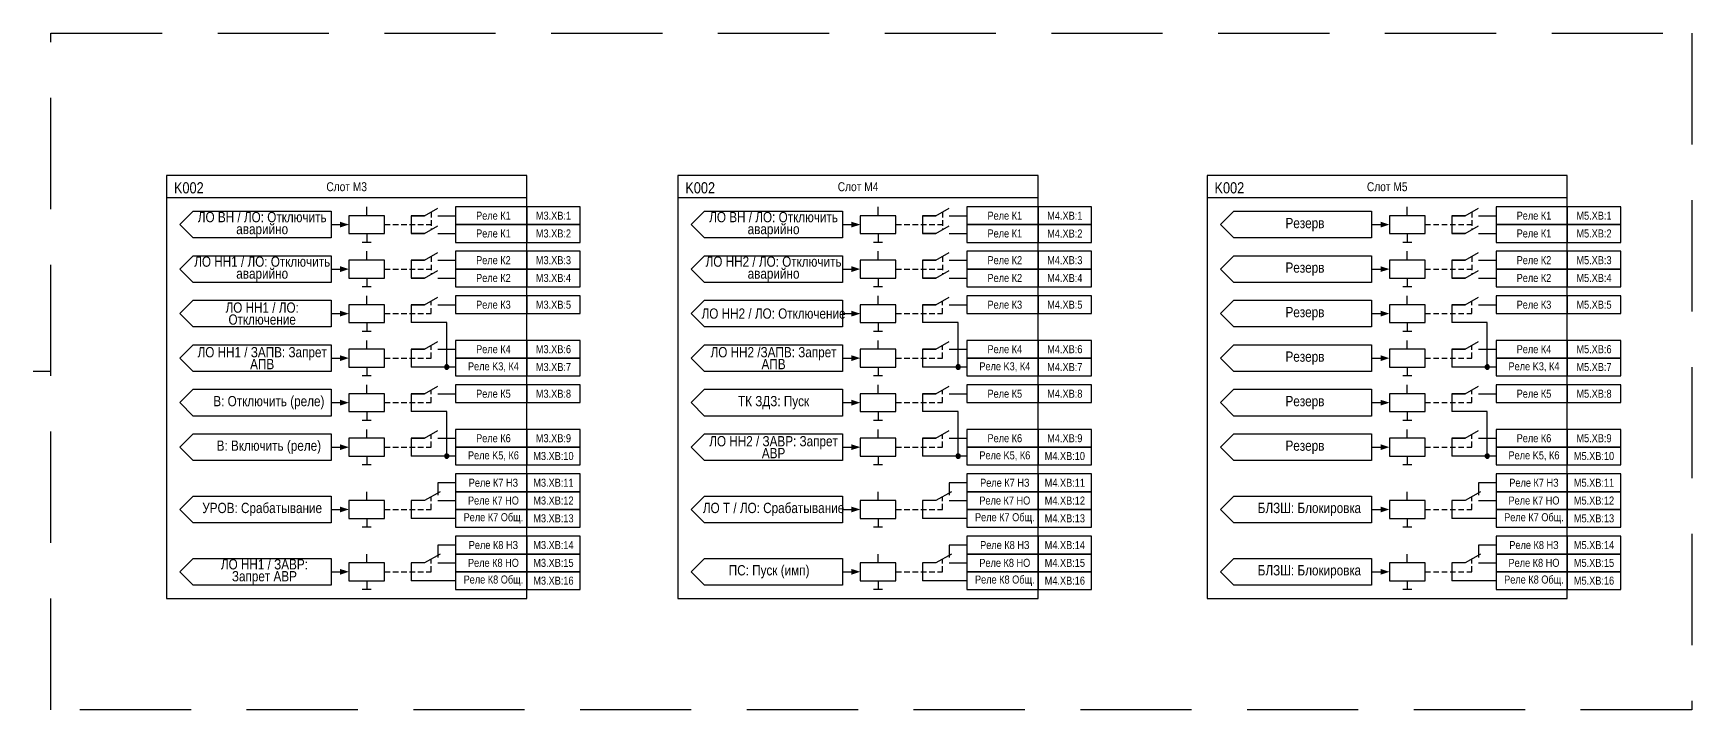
# Model space of a CAD drawing. Header units: millimetres. Extents: x 1657 to 8204, y -558 to 594.
# Drawn here: x 6326 to 6699, y 71 to 223 of the extents above; entities that cross this region are included whole.
import ezdxf
from ezdxf.enums import TextEntityAlignment as Align

# ---------------------------------------------------------------- set-up
doc = ezdxf.new("R2010")
doc.units = ezdxf.units.MM
doc.linetypes.add('штриховая2', pattern=[0.375, 0.25, -0.125])
doc.layers.add('_ОРЗ_0.3', color=7, linetype='Continuous', lineweight=30)
doc.layers.add('TEXT', color=7, linetype='Continuous', lineweight=25)
doc.layers.add('Основная', color=7, linetype='Continuous')
doc.styles.add('1.8_Gost_RD', font='ARIALN.TTF', dxfattribs={"height": 1.8})
doc.styles.add('2.5_Gost_RD', font='ARIALN.TTF', dxfattribs={"height": 2.5})
doc.styles.add('2.5_ISOCPEUR', font='isocpeur.ttf', dxfattribs={"width": 0.9, "height": 2.5})

# ---------------------------------------------------------------- blocks, each defined once
blk = doc.blocks.new('*U100')
at = {"layer": 'Основная', "color": 0}
blk.add_line((0, 0), (6, 3.43), dxfattribs=at)
blk = doc.blocks.new('*U191')
at = {"layer": 'Основная', "color": 0}
for p, q in [((-3, 0), (-9, 0)), ((9, 0), (3, 0))]:
    blk.add_line(p, q, dxfattribs=at)
at = {"layer": 'Основная', "ltscale": 0.25, "xscale": -1}
blk.add_blockref('*U100', (3, 0), dxfattribs=at)
at = {"layer": 'Основная', "style": '2.5_ISOCPEUR'}
for tag, p in [('ОУ', (-2, 10)), ('В1', (-14, 6)), ('В2', (-6, 4))]:
    blk.add_attdef(tag, text='', height=2.5, dxfattribs=at).set_placement(p, align=Align.MIDDLE_CENTER)
blk = doc.blocks.new('*U190')
at = {"layer": 'Основная', "color": 0}
for p, q in [((-3, 0), (-9, 0)), ((9, 0), (3, 0))]:
    blk.add_line(p, q, dxfattribs=at)
at = {"layer": 'Основная', "ltscale": 0.25, "xscale": -1}
blk.add_blockref('*U100', (3, 0), dxfattribs=at)
at = {"layer": 'Основная', "style": '2.5_ISOCPEUR'}
for tag, p in [('ОУ', (-2, 10)), ('В1', (-14, 6)), ('В2', (-6, 4))]:
    blk.add_attdef(tag, text='', height=2.5, dxfattribs=at).set_placement(p, align=Align.MIDDLE_CENTER)
blk = doc.blocks.new('Точка')
at = {"ltscale": 100}
h = blk.add_hatch(color=256, dxfattribs=at)
h.dxf.hatch_style = 1
edge = h.paths.add_edge_path()
edge.add_arc((0, 0), 0.5, 0, 360)
blk.add_circle((0, 0), 0.5, dxfattribs=at)
blk = doc.blocks.new('*U189')
at = {"layer": 'Основная', "color": 0}
for p, q in [((-3, 0), (-9, 0)), ((9, 0), (3, 0))]:
    blk.add_line(p, q, dxfattribs=at)
at = {"layer": 'Основная', "ltscale": 0.25, "xscale": -1}
blk.add_blockref('*U100', (3, 0), dxfattribs=at)
at = {"layer": 'Основная', "style": '2.5_ISOCPEUR'}
for tag, p in [('ОУ', (-2, 10)), ('В1', (-14, 6)), ('В2', (-6, 4))]:
    blk.add_attdef(tag, text='', height=2.5, dxfattribs=at).set_placement(p, align=Align.MIDDLE_CENTER)
blk = doc.blocks.new('*U188')
at = {"layer": 'Основная', "color": 0}
for p, q in [((-3, 0), (-9, 0)), ((9, 0), (3, 0))]:
    blk.add_line(p, q, dxfattribs=at)
at = {"layer": 'Основная', "ltscale": 0.25, "xscale": -1}
blk.add_blockref('*U100', (3, 0), dxfattribs=at)
at = {"layer": 'Основная', "style": '2.5_ISOCPEUR'}
for tag, p in [('ОУ', (-2, 10)), ('В1', (-14, 6)), ('В2', (-6, 4))]:
    blk.add_attdef(tag, text='', height=2.5, dxfattribs=at).set_placement(p, align=Align.MIDDLE_CENTER)
blk = doc.blocks.new('*U186')
at = {"layer": 'Основная', "color": 0}
for p, q in [((-3, 0), (-9, 0)), ((9, 0), (3, 0))]:
    blk.add_line(p, q, dxfattribs=at)
at = {"layer": 'Основная', "ltscale": 0.25, "xscale": -1}
blk.add_blockref('*U100', (3, 0), dxfattribs=at)
at = {"layer": 'Основная', "style": '2.5_ISOCPEUR'}
for tag, p in [('ОУ', (-2, 10)), ('В1', (-14, 6)), ('В2', (-6, 4))]:
    blk.add_attdef(tag, text='', height=2.5, dxfattribs=at).set_placement(p, align=Align.MIDDLE_CENTER)
blk = doc.blocks.new('*U187')
at = {"layer": 'Основная', "color": 0}
for p, q in [((-3, 0), (-9, 0)), ((9, 0), (3, 0))]:
    blk.add_line(p, q, dxfattribs=at)
at = {"layer": 'Основная', "ltscale": 0.25, "xscale": -1}
blk.add_blockref('*U100', (3, 0), dxfattribs=at)
at = {"layer": 'Основная', "style": '2.5_ISOCPEUR'}
for tag, p in [('ОУ', (-2, 10)), ('В1', (-14, 6)), ('В2', (-6, 4))]:
    blk.add_attdef(tag, text='', height=2.5, dxfattribs=at).set_placement(p, align=Align.MIDDLE_CENTER)
blk = doc.blocks.new('*U185')
at = {"layer": 'Основная', "color": 0}
for p, q in [((-3, 0), (-9, 0)), ((9, 0), (3, 0))]:
    blk.add_line(p, q, dxfattribs=at)
at = {"layer": 'Основная', "ltscale": 0.25, "xscale": -1}
blk.add_blockref('*U100', (3, 0), dxfattribs=at)
at = {"layer": 'Основная', "style": '2.5_ISOCPEUR'}
for tag, p in [('ОУ', (-2, 10)), ('В1', (-14, 6)), ('В2', (-6, 4))]:
    blk.add_attdef(tag, text='', height=2.5, dxfattribs=at).set_placement(p, align=Align.MIDDLE_CENTER)
blk = doc.blocks.new('*U183')
at = {"layer": 'Основная', "color": 0}
for p, q in [((-3, 0), (-9, 0)), ((9, 0), (3, 0))]:
    blk.add_line(p, q, dxfattribs=at)
at = {"layer": 'Основная', "ltscale": 0.25, "xscale": -1}
blk.add_blockref('*U100', (3, 0), dxfattribs=at)
at = {"layer": 'Основная', "style": '2.5_ISOCPEUR'}
for tag, p in [('ОУ', (-2, 10)), ('В1', (-14, 6)), ('В2', (-6, 4))]:
    blk.add_attdef(tag, text='', height=2.5, dxfattribs=at).set_placement(p, align=Align.MIDDLE_CENTER)
blk = doc.blocks.new('*U184')
at = {"ltscale": 0.25}
blk.add_line((0, 0), (3, 0), dxfattribs=at)
blk.add_lwpolyline([(2, 0, 1.3, 0, 0), (4, 0, 0, 0, 0)], format="xyseb", dxfattribs=at)
blk = doc.blocks.new('*U176')
at = {"ltscale": 0.25}
blk.add_line((0, 0), (3, 0), dxfattribs=at)
blk.add_lwpolyline([(2, 0, 1.3, 0, 0), (4, 0, 0, 0, 0)], format="xyseb", dxfattribs=at)
blk = doc.blocks.new('*U177')
at = {"ltscale": 0.25}
blk.add_line((0, 0), (3, 0), dxfattribs=at)
blk.add_lwpolyline([(2, 0, 1.3, 0, 0), (4, 0, 0, 0, 0)], format="xyseb", dxfattribs=at)
blk = doc.blocks.new('*U178')
at = {"ltscale": 0.25}
blk.add_line((0, 0), (3, 0), dxfattribs=at)
blk.add_lwpolyline([(2, 0, 1.3, 0, 0), (4, 0, 0, 0, 0)], format="xyseb", dxfattribs=at)
blk = doc.blocks.new('*U179')
at = {"ltscale": 0.25}
blk.add_line((0, 0), (3, 0), dxfattribs=at)
blk.add_lwpolyline([(2, 0, 1.3, 0, 0), (4, 0, 0, 0, 0)], format="xyseb", dxfattribs=at)
blk = doc.blocks.new('*U180')
at = {"ltscale": 0.25}
blk.add_line((0, 0), (3, 0), dxfattribs=at)
blk.add_lwpolyline([(2, 0, 1.3, 0, 0), (4, 0, 0, 0, 0)], format="xyseb", dxfattribs=at)
blk = doc.blocks.new('*U181')
at = {"ltscale": 0.25}
blk.add_line((0, 0), (3, 0), dxfattribs=at)
blk.add_lwpolyline([(2, 0, 1.3, 0, 0), (4, 0, 0, 0, 0)], format="xyseb", dxfattribs=at)
blk = doc.blocks.new('*U182')
at = {"ltscale": 0.25}
blk.add_line((0, 0), (3, 0), dxfattribs=at)
blk.add_lwpolyline([(2, 0, 1.3, 0, 0), (4, 0, 0, 0, 0)], format="xyseb", dxfattribs=at)
blk = doc.blocks.new('*U175')
at = {"layer": 'Основная', "color": 0}
for p, q in [((-3, 0), (-9, 0)), ((9, 0), (3, 0))]:
    blk.add_line(p, q, dxfattribs=at)
at = {"layer": 'Основная', "ltscale": 0.25, "xscale": -1}
blk.add_blockref('*U100', (3, 0), dxfattribs=at)
at = {"layer": 'Основная', "style": '2.5_ISOCPEUR'}
for tag, p in [('ОУ', (-2, 10)), ('В1', (-14, 6)), ('В2', (-6, 4))]:
    blk.add_attdef(tag, text='', height=2.5, dxfattribs=at).set_placement(p, align=Align.MIDDLE_CENTER)
blk = doc.blocks.new('*U174')
at = {"layer": 'Основная', "color": 0}
for p, q in [((-3, 0), (-9, 0)), ((9, 0), (3, 0))]:
    blk.add_line(p, q, dxfattribs=at)
at = {"layer": 'Основная', "ltscale": 0.25, "xscale": -1}
blk.add_blockref('*U100', (3, 0), dxfattribs=at)
at = {"layer": 'Основная', "style": '2.5_ISOCPEUR'}
for tag, p in [('ОУ', (-2, 10)), ('В1', (-14, 6)), ('В2', (-6, 4))]:
    blk.add_attdef(tag, text='', height=2.5, dxfattribs=at).set_placement(p, align=Align.MIDDLE_CENTER)
blk = doc.blocks.new('*U173')
at = {"layer": 'Основная', "color": 0}
for p, q in [((-3, 0), (-9, 0)), ((9, 0), (3, 0))]:
    blk.add_line(p, q, dxfattribs=at)
at = {"layer": 'Основная', "ltscale": 0.25, "xscale": -1}
blk.add_blockref('*U100', (3, 0), dxfattribs=at)
at = {"layer": 'Основная', "style": '2.5_ISOCPEUR'}
for tag, p in [('ОУ', (-2, 10)), ('В1', (-14, 6)), ('В2', (-6, 4))]:
    blk.add_attdef(tag, text='', height=2.5, dxfattribs=at).set_placement(p, align=Align.MIDDLE_CENTER)
blk = doc.blocks.new('*U171')
at = {"layer": 'Основная', "color": 0}
for p, q in [((-3, 0), (-9, 0)), ((9, 0), (3, 0))]:
    blk.add_line(p, q, dxfattribs=at)
at = {"layer": 'Основная', "ltscale": 0.25, "xscale": -1}
blk.add_blockref('*U100', (3, 0), dxfattribs=at)
at = {"layer": 'Основная', "style": '2.5_ISOCPEUR'}
for tag, p in [('ОУ', (-2, 10)), ('В1', (-14, 6)), ('В2', (-6, 4))]:
    blk.add_attdef(tag, text='', height=2.5, dxfattribs=at).set_placement(p, align=Align.MIDDLE_CENTER)
blk = doc.blocks.new('*U172')
at = {"layer": 'Основная', "color": 0}
for p, q in [((-3, 0), (-9, 0)), ((9, 0), (3, 0))]:
    blk.add_line(p, q, dxfattribs=at)
at = {"layer": 'Основная', "ltscale": 0.25, "xscale": -1}
blk.add_blockref('*U100', (3, 0), dxfattribs=at)
at = {"layer": 'Основная', "style": '2.5_ISOCPEUR'}
for tag, p in [('ОУ', (-2, 10)), ('В1', (-14, 6)), ('В2', (-6, 4))]:
    blk.add_attdef(tag, text='', height=2.5, dxfattribs=at).set_placement(p, align=Align.MIDDLE_CENTER)
blk = doc.blocks.new('*U170')
at = {"layer": 'Основная', "color": 0}
for p, q in [((-3, 0), (-9, 0)), ((9, 0), (3, 0))]:
    blk.add_line(p, q, dxfattribs=at)
at = {"layer": 'Основная', "ltscale": 0.25, "xscale": -1}
blk.add_blockref('*U100', (3, 0), dxfattribs=at)
at = {"layer": 'Основная', "style": '2.5_ISOCPEUR'}
for tag, p in [('ОУ', (-2, 10)), ('В1', (-14, 6)), ('В2', (-6, 4))]:
    blk.add_attdef(tag, text='', height=2.5, dxfattribs=at).set_placement(p, align=Align.MIDDLE_CENTER)
blk = doc.blocks.new('*U168')
at = {"layer": 'Основная', "color": 0}
for p, q in [((-3, 0), (-9, 0)), ((9, 0), (3, 0))]:
    blk.add_line(p, q, dxfattribs=at)
at = {"layer": 'Основная', "ltscale": 0.25, "xscale": -1}
blk.add_blockref('*U100', (3, 0), dxfattribs=at)
at = {"layer": 'Основная', "style": '2.5_ISOCPEUR'}
for tag, p in [('ОУ', (-2, 10)), ('В1', (-14, 6)), ('В2', (-6, 4))]:
    blk.add_attdef(tag, text='', height=2.5, dxfattribs=at).set_placement(p, align=Align.MIDDLE_CENTER)
blk = doc.blocks.new('*U169')
at = {"layer": 'Основная', "color": 0}
for p, q in [((-3, 0), (-9, 0)), ((9, 0), (3, 0))]:
    blk.add_line(p, q, dxfattribs=at)
at = {"layer": 'Основная', "ltscale": 0.25, "xscale": -1}
blk.add_blockref('*U100', (3, 0), dxfattribs=at)
at = {"layer": 'Основная', "style": '2.5_ISOCPEUR'}
for tag, p in [('ОУ', (-2, 10)), ('В1', (-14, 6)), ('В2', (-6, 4))]:
    blk.add_attdef(tag, text='', height=2.5, dxfattribs=at).set_placement(p, align=Align.MIDDLE_CENTER)
blk = doc.blocks.new('*U164')
at = {"ltscale": 0.25}
blk.add_line((0, 0), (3, 0), dxfattribs=at)
blk.add_lwpolyline([(2, 0, 1.3, 0, 0), (4, 0, 0, 0, 0)], format="xyseb", dxfattribs=at)
blk = doc.blocks.new('*U165')
at = {"ltscale": 0.25}
blk.add_line((0, 0), (3, 0), dxfattribs=at)
blk.add_lwpolyline([(2, 0, 1.3, 0, 0), (4, 0, 0, 0, 0)], format="xyseb", dxfattribs=at)
blk = doc.blocks.new('*U166')
at = {"ltscale": 0.25}
blk.add_line((0, 0), (3, 0), dxfattribs=at)
blk.add_lwpolyline([(2, 0, 1.3, 0, 0), (4, 0, 0, 0, 0)], format="xyseb", dxfattribs=at)
blk = doc.blocks.new('*U167')
at = {"ltscale": 0.25}
blk.add_line((0, 0), (3, 0), dxfattribs=at)
blk.add_lwpolyline([(2, 0, 1.3, 0, 0), (4, 0, 0, 0, 0)], format="xyseb", dxfattribs=at)
blk = doc.blocks.new('*U160')
at = {"ltscale": 0.25}
blk.add_line((0, 0), (3, 0), dxfattribs=at)
blk.add_lwpolyline([(2, 0, 1.3, 0, 0), (4, 0, 0, 0, 0)], format="xyseb", dxfattribs=at)
blk = doc.blocks.new('*U161')
at = {"ltscale": 0.25}
blk.add_line((0, 0), (3, 0), dxfattribs=at)
blk.add_lwpolyline([(2, 0, 1.3, 0, 0), (4, 0, 0, 0, 0)], format="xyseb", dxfattribs=at)
blk = doc.blocks.new('*U162')
at = {"ltscale": 0.25}
blk.add_line((0, 0), (3, 0), dxfattribs=at)
blk.add_lwpolyline([(2, 0, 1.3, 0, 0), (4, 0, 0, 0, 0)], format="xyseb", dxfattribs=at)
blk = doc.blocks.new('*U163')
at = {"ltscale": 0.25}
blk.add_line((0, 0), (3, 0), dxfattribs=at)
blk.add_lwpolyline([(2, 0, 1.3, 0, 0), (4, 0, 0, 0, 0)], format="xyseb", dxfattribs=at)

msp = doc.modelspace()

# ---------------------------------------------------------------- linework, layer by layer
at = {"ltscale": 100}
for p, q in [((6401, 182), (6401, 184)), ((6516, 182), (6516, 184)), ((6635, 182), (6635, 184)), ((6414, 182), (6411, 182)), ((6420, 182), (6421, 182)), ((6529, 182), (6526, 182)), ((6535, 182), (6536, 182)), ((6648, 182), (6645, 182)), ((6654, 182), (6655, 182)), ((6402, 176), (6400, 176)), ((6401, 178), (6401, 176)), ((6414, 178), (6411, 178)), ((6420, 178), (6421, 178)), ((6517, 176), (6515, 176)), ((6516, 178), (6516, 176)), ((6529, 178), (6526, 178)), ((6535, 178), (6536, 178)), ((6636, 176), (6634, 176)), ((6635, 178), (6635, 176)), ((6648, 178), (6645, 178)), ((6654, 178), (6655, 178)), ((6401, 172), (6401, 174)), ((6414, 172), (6411, 172)), ((6420, 172), (6421, 172)), ((6516, 172), (6516, 174)), ((6529, 172), (6526, 172)), ((6535, 172), (6536, 172)), ((6635, 172), (6635, 174)), ((6648, 172), (6645, 172)), ((6654, 172), (6655, 172)), ((6401, 168), (6401, 166)), ((6414, 168), (6411, 168)), ((6420, 168), (6421, 168)), ((6516, 168), (6516, 166)), ((6529, 168), (6526, 168)), ((6535, 168), (6536, 168)), ((6635, 168), (6635, 166)), ((6648, 168), (6645, 168)), ((6654, 168), (6655, 168)), ((6402, 166), (6400, 166)), ((6517, 166), (6515, 166)), ((6636, 166), (6634, 166)), ((6401, 162), (6401, 164)), ((6414, 162), (6411, 162)), ((6420, 162), (6421, 162)), ((6516, 162), (6516, 164)), ((6529, 162), (6526, 162)), ((6535, 162), (6536, 162)), ((6635, 162), (6635, 164)), ((6648, 162), (6645, 162)), ((6654, 162), (6655, 162)), ((6401, 158), (6401, 156)), ((6419, 158), (6411, 158)), ((6516, 158), (6516, 156)), ((6534, 158), (6526, 158)), ((6635, 158), (6635, 156)), ((6653, 158), (6645, 158)), ((6402, 156), (6400, 156)), ((6401, 152), (6401, 154)), ((6517, 156), (6515, 156)), ((6516, 152), (6516, 154)), ((6636, 156), (6634, 156)), ((6635, 152), (6635, 154)), ((6414, 152), (6411, 152)), ((6420, 152), (6421, 152)), ((6529, 152), (6526, 152)), ((6535, 152), (6536, 152)), ((6648, 152), (6645, 152)), ((6654, 152), (6655, 152)), ((6330, 147), (6326, 147)), ((6402, 146), (6400, 146)), ((6401, 148), (6401, 146)), ((6421, 148), (6411, 148)), ((6517, 146), (6515, 146)), ((6516, 148), (6516, 146)), ((6536, 148), (6526, 148)), ((6636, 146), (6634, 146)), ((6635, 148), (6635, 146)), ((6655, 148), (6645, 148)), ((6401, 142), (6401, 144)), ((6414, 142), (6411, 142)), ((6420, 142), (6421, 142)), ((6516, 142), (6516, 144)), ((6529, 142), (6526, 142)), ((6535, 142), (6536, 142)), ((6635, 142), (6635, 144)), ((6648, 142), (6645, 142)), ((6654, 142), (6655, 142)), ((6402, 136), (6400, 136)), ((6401, 138), (6401, 136)), ((6419, 138), (6411, 138)), ((6517, 136), (6515, 136)), ((6516, 138), (6516, 136)), ((6534, 138), (6526, 138)), ((6636, 136), (6634, 136)), ((6635, 138), (6635, 136)), ((6653, 138), (6645, 138)), ((6401, 132), (6401, 134)), ((6414, 132), (6411, 132)), ((6420, 132), (6421, 132)), ((6516, 132), (6516, 134)), ((6529, 132), (6526, 132)), ((6535, 132), (6536, 132)), ((6635, 132), (6635, 134)), ((6648, 132), (6645, 132)), ((6654, 132), (6655, 132)), ((6401, 128), (6401, 126)), ((6421, 128), (6411, 128)), ((6516, 128), (6516, 126)), ((6536, 128), (6526, 128)), ((6635, 128), (6635, 126)), ((6655, 128), (6645, 128)), ((6402, 126), (6400, 126)), ((6517, 126), (6515, 126)), ((6636, 126), (6634, 126)), ((6401, 118), (6401, 120)), ((6516, 118), (6516, 120)), ((6635, 118), (6635, 120)), ((6414, 118), (6411, 118)), ((6417, 118), (6421, 118)), ((6529, 118), (6526, 118)), ((6532, 118), (6536, 118)), ((6648, 118), (6645, 118)), ((6651, 118), (6655, 118)), ((6402, 112), (6400, 112)), ((6401, 114), (6401, 112)), ((6421, 114), (6411, 114)), ((6517, 112), (6515, 112)), ((6516, 114), (6516, 112)), ((6536, 114), (6526, 114)), ((6636, 112), (6634, 112)), ((6635, 114), (6635, 112)), ((6655, 114), (6645, 114)), ((6401, 104), (6401, 106)), ((6516, 104), (6516, 106)), ((6635, 104), (6635, 106)), ((6414, 104), (6411, 104)), ((6417, 104), (6421, 104)), ((6529, 104), (6526, 104)), ((6532, 104), (6536, 104)), ((6648, 104), (6645, 104)), ((6651, 104), (6655, 104)), ((6402, 98), (6400, 98)), ((6401, 100), (6401, 98)), ((6421, 100), (6411, 100)), ((6517, 98), (6515, 98)), ((6516, 100), (6516, 98)), ((6536, 100), (6526, 100)), ((6636, 98), (6634, 98)), ((6635, 100), (6635, 98)), ((6655, 100), (6645, 100))]:
    msp.add_line(p, q, dxfattribs=at)
at = {"color": 6, "linetype": 'штриховая2', "ltscale": 100}
msp.add_lwpolyline([(6330, 223), (6699, 223), (6699, 71), (6330, 71)], close=True, dxfattribs=at)
at = {"ltscale": 100}
for points in [[(6437, 186), (6356, 186)], [(6552, 186), (6471, 186)], [(6671, 186), (6590, 186)], [(6411, 182), (6411, 178)], [(6526, 182), (6526, 178)], [(6645, 182), (6645, 178)], [(6411, 172), (6411, 168)], [(6526, 172), (6526, 168)], [(6645, 172), (6645, 168)], [(6411, 162), (6411, 158)], [(6526, 162), (6526, 158)], [(6645, 162), (6645, 158)], [(6419, 148), (6419, 158)], [(6534, 148), (6534, 158)], [(6653, 148), (6653, 158)], [(6411, 152), (6411, 148)], [(6526, 152), (6526, 148)], [(6645, 152), (6645, 148)], [(6411, 142), (6411, 138)], [(6526, 142), (6526, 138)], [(6645, 142), (6645, 138)], [(6419, 128), (6419, 138)], [(6534, 128), (6534, 138)], [(6653, 128), (6653, 138)], [(6411, 132), (6411, 128)], [(6526, 132), (6526, 128)], [(6645, 132), (6645, 128)], [(6417.5, 120), (6414, 118)], [(6421, 122), (6417, 122), (6417, 119.25)], [(6532.5, 120), (6529, 118)], [(6536, 122), (6532, 122), (6532, 119.25)], [(6651.5, 120), (6648, 118)], [(6655, 122), (6651, 122), (6651, 119.25)], [(6411, 118), (6411, 114)], [(6526, 118), (6526, 114)], [(6645, 118), (6645, 114)], [(6417.5, 106), (6414, 104)], [(6421, 108), (6417, 108), (6417, 105.25)], [(6532.5, 106), (6529, 104)], [(6536, 108), (6532, 108), (6532, 105.25)], [(6651.5, 106), (6648, 104)], [(6655, 108), (6651, 108), (6651, 105.25)], [(6411, 104), (6411, 100)], [(6526, 104), (6526, 100)], [(6645, 104), (6645, 100)]]:
    msp.add_lwpolyline(points, dxfattribs=at)
at = {"linetype": 'штриховая2', "ltscale": 5}
for points in [[(6415.5, 182.86), (6415.5, 178.86)], [(6530.5, 182.86), (6530.5, 178.86)], [(6649.5, 182.86), (6649.5, 178.86)], [(6405, 180), (6415.5, 180)], [(6520, 180), (6530.5, 180)], [(6639, 180), (6649.5, 180)], [(6415.5, 172.86), (6415.5, 168.86)], [(6530.5, 172.86), (6530.5, 168.86)], [(6649.5, 172.86), (6649.5, 168.86)], [(6405, 170), (6415.5, 170)], [(6520, 170), (6530.5, 170)], [(6639, 170), (6649.5, 170)], [(6405, 160), (6415.5, 160), (6415.5, 162.86)], [(6520, 160), (6530.5, 160), (6530.5, 162.86)], [(6639, 160), (6649.5, 160), (6649.5, 162.86)], [(6405, 150), (6415.5, 150), (6415.5, 152.86)], [(6520, 150), (6530.5, 150), (6530.5, 152.86)], [(6639, 150), (6649.5, 150), (6649.5, 152.86)], [(6405, 140), (6415.5, 140), (6415.5, 142.86)], [(6520, 140), (6530.5, 140), (6530.5, 142.86)], [(6639, 140), (6649.5, 140), (6649.5, 142.86)], [(6405, 130), (6415.5, 130), (6415.5, 132.86)], [(6520, 130), (6530.5, 130), (6530.5, 132.86)], [(6639, 130), (6649.5, 130), (6649.5, 132.86)], [(6405, 116), (6415.5, 116), (6415.5, 118.86)], [(6520, 116), (6530.5, 116), (6530.5, 118.86)], [(6639, 116), (6649.5, 116), (6649.5, 118.86)], [(6405, 102), (6415.5, 102), (6415.5, 104.86)], [(6520, 102), (6530.5, 102), (6530.5, 104.86)], [(6639, 102), (6649.5, 102), (6649.5, 104.86)]]:
    msp.add_lwpolyline(points, dxfattribs=at)
at = {"ltscale": 100}
for points in [[(6437, 184), (6421, 184), (6421, 180), (6437, 180)], [(6449, 184), (6437, 184), (6437, 180), (6449, 180)], [(6552, 184), (6536, 184), (6536, 180), (6552, 180)], [(6564, 184), (6552, 184), (6552, 180), (6564, 180)], [(6671, 184), (6655, 184), (6655, 180), (6671, 180)], [(6683, 184), (6671, 184), (6671, 180), (6683, 180)], [(6405, 182), (6397, 182), (6397, 178), (6405, 178)], [(6437, 180), (6421, 180), (6421, 176), (6437, 176)], [(6449, 180), (6437, 180), (6437, 176), (6449, 176)], [(6520, 182), (6512, 182), (6512, 178), (6520, 178)], [(6552, 180), (6536, 180), (6536, 176), (6552, 176)], [(6564, 180), (6552, 180), (6552, 176), (6564, 176)], [(6639, 182), (6631, 182), (6631, 178), (6639, 178)], [(6671, 180), (6655, 180), (6655, 176), (6671, 176)], [(6683, 180), (6671, 180), (6671, 176), (6683, 176)], [(6405, 172), (6397, 172), (6397, 168), (6405, 168)], [(6437, 174), (6421, 174), (6421, 170), (6437, 170)], [(6449, 174), (6437, 174), (6437, 170), (6449, 170)], [(6520, 172), (6512, 172), (6512, 168), (6520, 168)], [(6552, 174), (6536, 174), (6536, 170), (6552, 170)], [(6564, 174), (6552, 174), (6552, 170), (6564, 170)], [(6639, 172), (6631, 172), (6631, 168), (6639, 168)], [(6671, 174), (6655, 174), (6655, 170), (6671, 170)], [(6683, 174), (6671, 174), (6671, 170), (6683, 170)], [(6437, 170), (6421, 170), (6421, 166), (6437, 166)], [(6449, 170), (6437, 170), (6437, 166), (6449, 166)], [(6552, 170), (6536, 170), (6536, 166), (6552, 166)], [(6564, 170), (6552, 170), (6552, 166), (6564, 166)], [(6671, 170), (6655, 170), (6655, 166), (6671, 166)], [(6683, 170), (6671, 170), (6671, 166), (6683, 166)], [(6405, 162), (6397, 162), (6397, 158), (6405, 158)], [(6437, 164), (6421, 164), (6421, 160), (6437, 160)], [(6449, 164), (6437, 164), (6437, 160), (6449, 160)], [(6520, 162), (6512, 162), (6512, 158), (6520, 158)], [(6552, 164), (6536, 164), (6536, 160), (6552, 160)], [(6564, 164), (6552, 164), (6552, 160), (6564, 160)], [(6639, 162), (6631, 162), (6631, 158), (6639, 158)], [(6671, 164), (6655, 164), (6655, 160), (6671, 160)], [(6683, 164), (6671, 164), (6671, 160), (6683, 160)], [(6437, 154), (6421, 154), (6421, 150), (6437, 150)], [(6449, 154), (6437, 154), (6437, 150), (6449, 150)], [(6552, 154), (6536, 154), (6536, 150), (6552, 150)], [(6564, 154), (6552, 154), (6552, 150), (6564, 150)], [(6671, 154), (6655, 154), (6655, 150), (6671, 150)], [(6683, 154), (6671, 154), (6671, 150), (6683, 150)], [(6405, 152), (6397, 152), (6397, 148), (6405, 148)], [(6437, 150), (6421, 150), (6421, 146), (6437, 146)], [(6449, 150), (6437, 150), (6437, 146), (6449, 146)], [(6520, 152), (6512, 152), (6512, 148), (6520, 148)], [(6552, 150), (6536, 150), (6536, 146), (6552, 146)], [(6564, 150), (6552, 150), (6552, 146), (6564, 146)], [(6639, 152), (6631, 152), (6631, 148), (6639, 148)], [(6671, 150), (6655, 150), (6655, 146), (6671, 146)], [(6683, 150), (6671, 150), (6671, 146), (6683, 146)], [(6405, 142), (6397, 142), (6397, 138), (6405, 138)], [(6437, 144), (6421, 144), (6421, 140), (6437, 140)], [(6449, 144), (6437, 144), (6437, 140), (6449, 140)], [(6520, 142), (6512, 142), (6512, 138), (6520, 138)], [(6552, 144), (6536, 144), (6536, 140), (6552, 140)], [(6564, 144), (6552, 144), (6552, 140), (6564, 140)], [(6639, 142), (6631, 142), (6631, 138), (6639, 138)], [(6671, 144), (6655, 144), (6655, 140), (6671, 140)], [(6683, 144), (6671, 144), (6671, 140), (6683, 140)], [(6405, 132), (6397, 132), (6397, 128), (6405, 128)], [(6437, 134), (6421, 134), (6421, 130), (6437, 130)], [(6449, 134), (6437, 134), (6437, 130), (6449, 130)], [(6520, 132), (6512, 132), (6512, 128), (6520, 128)], [(6552, 134), (6536, 134), (6536, 130), (6552, 130)], [(6564, 134), (6552, 134), (6552, 130), (6564, 130)], [(6639, 132), (6631, 132), (6631, 128), (6639, 128)], [(6671, 134), (6655, 134), (6655, 130), (6671, 130)], [(6683, 134), (6671, 134), (6671, 130), (6683, 130)], [(6437, 130), (6421, 130), (6421, 126), (6437, 126)], [(6449, 130), (6437, 130), (6437, 126), (6449, 126)], [(6552, 130), (6536, 130), (6536, 126), (6552, 126)], [(6564, 130), (6552, 130), (6552, 126), (6564, 126)], [(6671, 130), (6655, 130), (6655, 126), (6671, 126)], [(6683, 130), (6671, 130), (6671, 126), (6683, 126)], [(6437, 124), (6421, 124), (6421, 120), (6437, 120)], [(6449, 124), (6437, 124), (6437, 120), (6449, 120)], [(6552, 124), (6536, 124), (6536, 120), (6552, 120)], [(6564, 124), (6552, 124), (6552, 120), (6564, 120)], [(6671, 124), (6655, 124), (6655, 120), (6671, 120)], [(6683, 124), (6671, 124), (6671, 120), (6683, 120)], [(6437, 120), (6421, 120), (6421, 116), (6437, 116)], [(6449, 120), (6437, 120), (6437, 116), (6449, 116)], [(6552, 120), (6536, 120), (6536, 116), (6552, 116)], [(6564, 120), (6552, 120), (6552, 116), (6564, 116)], [(6671, 120), (6655, 120), (6655, 116), (6671, 116)], [(6683, 120), (6671, 120), (6671, 116), (6683, 116)], [(6362, 119), (6393, 119), (6393, 113), (6362, 113), (6359, 116)], [(6405, 118), (6397, 118), (6397, 114), (6405, 114)], [(6437, 116), (6421, 116), (6421, 112), (6437, 112)], [(6449, 116), (6437, 116), (6437, 112), (6449, 112)], [(6477, 119), (6508, 119), (6508, 113), (6477, 113), (6474, 116)], [(6520, 118), (6512, 118), (6512, 114), (6520, 114)], [(6552, 116), (6536, 116), (6536, 112), (6552, 112)], [(6564, 116), (6552, 116), (6552, 112), (6564, 112)], [(6596, 119), (6627, 119), (6627, 113), (6596, 113), (6593, 116)], [(6639, 118), (6631, 118), (6631, 114), (6639, 114)], [(6671, 116), (6655, 116), (6655, 112), (6671, 112)], [(6683, 116), (6671, 116), (6671, 112), (6683, 112)], [(6437, 110), (6421, 110), (6421, 106), (6437, 106)], [(6449, 110), (6437, 110), (6437, 106), (6449, 106)], [(6552, 110), (6536, 110), (6536, 106), (6552, 106)], [(6564, 110), (6552, 110), (6552, 106), (6564, 106)], [(6671, 110), (6655, 110), (6655, 106), (6671, 106)], [(6683, 110), (6671, 110), (6671, 106), (6683, 106)], [(6437, 106), (6421, 106), (6421, 102), (6437, 102)], [(6449, 106), (6437, 106), (6437, 102), (6449, 102)], [(6552, 106), (6536, 106), (6536, 102), (6552, 102)], [(6564, 106), (6552, 106), (6552, 102), (6564, 102)], [(6671, 106), (6655, 106), (6655, 102), (6671, 102)], [(6683, 106), (6671, 106), (6671, 102), (6683, 102)], [(6405, 104), (6397, 104), (6397, 100), (6405, 100)], [(6437, 102), (6421, 102), (6421, 98), (6437, 98)], [(6449, 102), (6437, 102), (6437, 98), (6449, 98)], [(6520, 104), (6512, 104), (6512, 100), (6520, 100)], [(6552, 102), (6536, 102), (6536, 98), (6552, 98)], [(6564, 102), (6552, 102), (6552, 98), (6564, 98)], [(6639, 104), (6631, 104), (6631, 100), (6639, 100)], [(6671, 102), (6655, 102), (6655, 98), (6671, 98)], [(6683, 102), (6671, 102), (6671, 98), (6683, 98)]]:
    msp.add_lwpolyline(points, close=True, dxfattribs=at)
at = {"layer": '_ОРЗ_0.3', "ltscale": 100}
for points in [[(6437, 191), (6356, 191), (6356, 96), (6437, 96)], [(6552, 191), (6471, 191), (6471, 96), (6552, 96)], [(6671, 191), (6590, 191), (6590, 96), (6671, 96)]]:
    msp.add_lwpolyline(points, close=True, dxfattribs=at)
at = {"layer": 'Основная', "ltscale": 100}
for points in [[(6393, 183), (6393, 177), (6362, 177), (6359, 180), (6362, 183)], [(6508, 183), (6508, 177), (6477, 177), (6474, 180), (6477, 183)], [(6627, 183), (6627, 177), (6596, 177), (6593, 180), (6596, 183)], [(6393, 173), (6393, 167), (6362, 167), (6359, 170), (6362, 173)], [(6508, 173), (6508, 167), (6477, 167), (6474, 170), (6477, 173)], [(6627, 173), (6627, 167), (6596, 167), (6593, 170), (6596, 173)], [(6393, 163), (6393, 157), (6362, 157), (6359, 160), (6362, 163)], [(6508, 163), (6508, 157), (6477, 157), (6474, 160), (6477, 163)], [(6627, 163), (6627, 157), (6596, 157), (6593, 160), (6596, 163)], [(6393, 153), (6393, 147), (6362, 147), (6359, 150), (6362, 153)], [(6508, 153), (6508, 147), (6477, 147), (6474, 150), (6477, 153)], [(6627, 153), (6627, 147), (6596, 147), (6593, 150), (6596, 153)], [(6393, 143), (6393, 137), (6362, 137), (6359, 140), (6362, 143)], [(6508, 143), (6508, 137), (6477, 137), (6474, 140), (6477, 143)], [(6627, 143), (6627, 137), (6596, 137), (6593, 140), (6596, 143)], [(6393, 133), (6393, 127), (6362, 127), (6359, 130), (6362, 133)], [(6508, 133), (6508, 127), (6477, 127), (6474, 130), (6477, 133)], [(6627, 133), (6627, 127), (6596, 127), (6593, 130), (6596, 133)], [(6393, 105), (6393, 99), (6362, 99), (6359, 102), (6362, 105)], [(6508, 105), (6508, 99), (6477, 99), (6474, 102), (6477, 105)], [(6627, 105), (6627, 99), (6596, 99), (6593, 102), (6596, 105)]]:
    msp.add_lwpolyline(points, close=True, dxfattribs=at)

# ---------------------------------------------------------------- block references
at = {"ltscale": 0.35}
for name, p in [('*U184', (6393, 180)), ('*U164', (6508, 180)), ('*U164', (6627, 180)), ('*U176', (6393, 170)), ('*U165', (6508, 170)), ('*U165', (6627, 170)), ('*U177', (6393, 160)), ('*U166', (6508, 160)), ('*U166', (6627, 160)), ('*U178', (6393, 150)), ('*U167', (6508, 150)), ('*U167', (6627, 150)), ('*U179', (6393, 140)), ('*U160', (6508, 140)), ('*U160', (6627, 140)), ('*U180', (6393, 130)), ('*U161', (6508, 130)), ('*U161', (6627, 130)), ('*U181', (6393, 116)), ('*U162', (6508, 116)), ('*U162', (6627, 116)), ('*U182', (6393, 102)), ('*U163', (6508, 102)), ('*U163', (6627, 102))]:
    msp.add_blockref(name, p, dxfattribs=at)
at = {"ltscale": 100, "xscale": -1}
for p in [(6419, 148), (6534, 148), (6653, 148), (6419, 128), (6534, 128), (6653, 128)]:
    msp.add_blockref('Точка', p, dxfattribs=at)
at = {"layer": 'Основная', "ltscale": 0.25, "xscale": -0.5, "yscale": 0.5, "zscale": 0.5}
for name, p in [('*U185', (6415.5, 182)), ('*U168', (6530.5, 182)), ('*U168', (6649.5, 182)), ('*U183', (6415.5, 178)), ('*U169', (6530.5, 178)), ('*U169', (6649.5, 178)), ('*U186', (6415.5, 172)), ('*U172', (6530.5, 172)), ('*U172', (6649.5, 172)), ('*U187', (6415.5, 168)), ('*U170', (6530.5, 168)), ('*U170', (6649.5, 168)), ('*U188', (6415.5, 162)), ('*U171', (6530.5, 162)), ('*U171', (6649.5, 162)), ('*U189', (6415.5, 152)), ('*U173', (6530.5, 152)), ('*U173', (6649.5, 152)), ('*U190', (6415.5, 142)), ('*U174', (6530.5, 142)), ('*U174', (6649.5, 142)), ('*U191', (6415.5, 132)), ('*U175', (6530.5, 132)), ('*U175', (6649.5, 132))]:
    msp.add_blockref(name, p, dxfattribs=at)

# ---------------------------------------------------------------- texts
at = {"ltscale": 100, "attachment_point": 5}
for s, insert, char_height, width, style in [('K002', (6361, 188.25), 2.5, 10, '2.5_Gost_RD'), ('Слот М3', (6396.5, 188.5), 2, 81, '1.8_Gost_RD'), ('K002', (6476, 188.25), 2.5, 10, '2.5_Gost_RD'), ('Слот М4', (6511.5, 188.5), 2, 81, '1.8_Gost_RD'), ('K002', (6595, 188.25), 2.5, 10, '2.5_Gost_RD'), ('Слот М5', (6630.5, 188.5), 2, 81, '1.8_Gost_RD'), ('\\pxi0.55556,qc;Реле К1', (6429, 182), 1.8, 16, '1.8_Gost_RD'), ('М3.XB:1', (6443, 182), 1.8, 12, '1.8_Gost_RD'), ('\\pxi0.55556,qc;Реле К1', (6544, 182), 1.8, 16, '1.8_Gost_RD'), ('М4.XB:1', (6558, 182), 1.8, 12, '1.8_Gost_RD'), ('\\pxi0.55556,qc;Реле К1', (6663, 182), 1.8, 16, '1.8_Gost_RD'), ('М5.XB:1', (6677, 182), 1.8, 12, '1.8_Gost_RD'), ('\\pxsm0.7;Резерв', (6612, 180), 2.3, 28, '2.5_Gost_RD'), ('\\pxi0.55556,qc;Реле К1', (6429, 178), 1.8, 16, '1.8_Gost_RD'), ('М3.XB:2', (6443, 178), 1.8, 12, '1.8_Gost_RD'), ('\\pxi0.55556,qc;Реле К1', (6544, 178), 1.8, 16, '1.8_Gost_RD'), ('М4.XB:2', (6558, 178), 1.8, 12, '1.8_Gost_RD'), ('\\pxi0.55556,qc;Реле К1', (6663, 178), 1.8, 16, '1.8_Gost_RD'), ('М5.XB:2', (6677, 178), 1.8, 12, '1.8_Gost_RD'), ('\\pxi0.55556,qc;Реле К2', (6429, 172), 1.8, 16, '1.8_Gost_RD'), ('М3.XB:3', (6443, 172), 1.8, 12, '1.8_Gost_RD'), ('\\pxi0.55556,qc;Реле К2', (6544, 172), 1.8, 16, '1.8_Gost_RD'), ('М4.XB:3', (6558, 172), 1.8, 12, '1.8_Gost_RD'), ('\\pxi0.55556,qc;Реле К2', (6663, 172), 1.8, 16, '1.8_Gost_RD'), ('М5.XB:3', (6677, 172), 1.8, 12, '1.8_Gost_RD'), ('\\pxi0.55556,qc;Реле К2', (6429, 168), 1.8, 16, '1.8_Gost_RD'), ('М3.XB:4', (6443, 168), 1.8, 12, '1.8_Gost_RD'), ('\\pxi0.55556,qc;Реле К2', (6544, 168), 1.8, 16, '1.8_Gost_RD'), ('М4.XB:4', (6558, 168), 1.8, 12, '1.8_Gost_RD'), ('\\pxsm0.7;Резерв', (6612, 170), 2.3, 28, '2.5_Gost_RD'), ('\\pxi0.55556,qc;Реле К2', (6663, 168), 1.8, 16, '1.8_Gost_RD'), ('М5.XB:4', (6677, 168), 1.8, 12, '1.8_Gost_RD'), ('\\pxi0.55556,qc;Реле К3', (6429, 162), 1.8, 16, '1.8_Gost_RD'), ('М3.XB:5', (6443, 162), 1.8, 12, '1.8_Gost_RD'), ('\\pxi0.55556,qc;Реле К3', (6544, 162), 1.8, 16, '1.8_Gost_RD'), ('М4.XB:5', (6558, 162), 1.8, 12, '1.8_Gost_RD'), ('\\pxsm0.7;Резерв', (6612, 160), 2.3, 28, '2.5_Gost_RD'), ('\\pxi0.55556,qc;Реле К3', (6663, 162), 1.8, 16, '1.8_Gost_RD'), ('М5.XB:5', (6677, 162), 1.8, 12, '1.8_Gost_RD'), ('М3.XB:6', (6443, 152), 1.8, 12, '1.8_Gost_RD'), ('М4.XB:6', (6558, 152), 1.8, 12, '1.8_Gost_RD'), ('М5.XB:6', (6677, 152), 1.8, 12, '1.8_Gost_RD'), ('\\pxi0.55556,qc;Реле К4', (6429, 152), 1.8, 16, '1.8_Gost_RD'), ('\\pxi0.55556,qc;Реле К4', (6544, 152), 1.8, 16, '1.8_Gost_RD'), ('\\pxsm0.7;Резерв', (6612, 150), 2.3, 28, '2.5_Gost_RD'), ('\\pxi0.55556,qc;Реле К4', (6663, 152), 1.8, 16, '1.8_Gost_RD'), ('\\pxi0.55556,qc;Реле K3, К4', (6429, 148), 1.8, 16, '1.8_Gost_RD'), ('М3.XB:7', (6443, 148), 1.8, 12, '1.8_Gost_RD'), ('\\pxi0.55556,qc;Реле K3, К4', (6544, 148), 1.8, 16, '1.8_Gost_RD'), ('М4.XB:7', (6558, 148), 1.8, 12, '1.8_Gost_RD'), ('\\pxi0.55556,qc;Реле K3, К4', (6663, 148), 1.8, 16, '1.8_Gost_RD'), ('М5.XB:7', (6677, 148), 1.8, 12, '1.8_Gost_RD'), ('\\pxi0.55556,qc;Реле К5', (6429, 142), 1.8, 16, '1.8_Gost_RD'), ('М3.XB:8', (6443, 142), 1.8, 12, '1.8_Gost_RD'), ('\\pxi0.55556,qc;Реле К5', (6544, 142), 1.8, 16, '1.8_Gost_RD'), ('М4.XB:8', (6558, 142), 1.8, 12, '1.8_Gost_RD'), ('\\pxi0.55556,qc;Реле К5', (6663, 142), 1.8, 16, '1.8_Gost_RD'), ('М5.XB:8', (6677, 142), 1.8, 12, '1.8_Gost_RD'), ('\\pxsm0.7;В: Отключить (реле)', (6379, 140), 2.3, 28, '2.5_Gost_RD'), ('\\pxsm0.7;ТК ЗДЗ: Пуск', (6492.5, 140), 2.3, 31, '2.5_Gost_RD'), ('\\pxsm0.7;Резерв', (6612, 140), 2.3, 28, '2.5_Gost_RD'), ('\\pxsm0.7;В: Включить (реле)', (6379, 130), 2.3, 28, '2.5_Gost_RD'), ('\\pxi0.55556,qc;Реле К6', (6429, 132), 1.8, 16, '1.8_Gost_RD'), ('М3.XB:9', (6443, 132), 1.8, 12, '1.8_Gost_RD'), ('\\pxi0.55556,qc;Реле К6', (6544, 132), 1.8, 16, '1.8_Gost_RD'), ('М4.XB:9', (6558, 132), 1.8, 12, '1.8_Gost_RD'), ('\\pxsm0.7;Резерв', (6612, 130), 2.3, 28, '2.5_Gost_RD'), ('\\pxi0.55556,qc;Реле К6', (6663, 132), 1.8, 16, '1.8_Gost_RD'), ('М5.XB:9', (6677, 132), 1.8, 12, '1.8_Gost_RD'), ('\\pxi0.55556,qc;Реле K5, К6', (6429, 128), 1.8, 16, '1.8_Gost_RD'), ('М3.XB:10', (6443, 128), 1.8, 12, '1.8_Gost_RD'), ('\\pxi0.55556,qc;Реле K5, К6', (6544, 128), 1.8, 16, '1.8_Gost_RD'), ('М4.XB:10', (6558, 128), 1.8, 12, '1.8_Gost_RD'), ('\\pxi0.55556,qc;Реле K5, К6', (6663, 128), 1.8, 16, '1.8_Gost_RD'), ('М5.XB:10', (6677, 128), 1.8, 12, '1.8_Gost_RD'), ('\\pxi0.55556,qc;Реле К7 НЗ', (6429, 122), 1.8, 16, '1.8_Gost_RD'), ('М3.XB:11', (6443, 122), 1.8, 12, '1.8_Gost_RD'), ('\\pxi0.55556,qc;Реле К7 НЗ', (6544, 122), 1.8, 16, '1.8_Gost_RD'), ('М4.XB:11', (6558, 122), 1.8, 12, '1.8_Gost_RD'), ('\\pxi0.55556,qc;Реле К7 НЗ', (6663, 122), 1.8, 16, '1.8_Gost_RD'), ('М5.XB:11', (6677, 122), 1.8, 12, '1.8_Gost_RD'), ('\\pxi0.55556,qc;Реле К7 НО', (6429, 118), 1.8, 16, '1.8_Gost_RD'), ('М3.XB:12', (6443, 118), 1.8, 12, '1.8_Gost_RD'), ('\\pxi0.55556,qc;Реле К7 НО', (6544, 118), 1.8, 16, '1.8_Gost_RD'), ('М4.XB:12', (6558, 118), 1.8, 12, '1.8_Gost_RD'), ('\\pxi0.55556,qc;Реле К7 НО', (6663, 118), 1.8, 16, '1.8_Gost_RD'), ('М5.XB:12', (6677, 118), 1.8, 12, '1.8_Gost_RD'), ('\\pxi0.55556,qc;Реле К7 Общ.', (6429, 114), 1.8, 16, '1.8_Gost_RD'), ('М3.XB:13', (6443, 114), 1.8, 12, '1.8_Gost_RD'), ('\\pxi0.55556,qc;Реле К7 Общ.', (6544, 114), 1.8, 16, '1.8_Gost_RD'), ('М4.XB:13', (6558, 114), 1.8, 12, '1.8_Gost_RD'), ('\\pxi0.55556,qc;Реле К7 Общ.', (6663, 114), 1.8, 16, '1.8_Gost_RD'), ('М5.XB:13', (6677, 114), 1.8, 12, '1.8_Gost_RD'), ('\\pxi0.55556,qc;Реле К8 НЗ', (6429, 108), 1.8, 16, '1.8_Gost_RD'), ('М3.XB:14', (6443, 108), 1.8, 12, '1.8_Gost_RD'), ('\\pxi0.55556,qc;Реле К8 НЗ', (6544, 108), 1.8, 16, '1.8_Gost_RD'), ('М4.XB:14', (6558, 108), 1.8, 12, '1.8_Gost_RD'), ('\\pxi0.55556,qc;Реле К8 НЗ', (6663, 108), 1.8, 16, '1.8_Gost_RD'), ('М5.XB:14', (6677, 108), 1.8, 12, '1.8_Gost_RD'), ('\\pxi0.55556,qc;Реле К8 НО', (6429, 104), 1.8, 16, '1.8_Gost_RD'), ('М3.XB:15', (6443, 104), 1.8, 12, '1.8_Gost_RD'), ('\\pxi0.55556,qc;Реле К8 НО', (6544, 104), 1.8, 16, '1.8_Gost_RD'), ('М4.XB:15', (6558, 104), 1.8, 12, '1.8_Gost_RD'), ('\\pxi0.55556,qc;Реле К8 НО', (6663, 104), 1.8, 16, '1.8_Gost_RD'), ('М5.XB:15', (6677, 104), 1.8, 12, '1.8_Gost_RD'), ('\\pxi0.55556,qc;Реле К8 Общ.', (6429, 100), 1.8, 16, '1.8_Gost_RD'), ('М3.XB:16', (6443, 100), 1.8, 12, '1.8_Gost_RD'), ('\\pxi0.55556,qc;Реле К8 Общ.', (6544, 100), 1.8, 16, '1.8_Gost_RD'), ('М4.XB:16', (6558, 100), 1.8, 12, '1.8_Gost_RD'), ('\\pxi0.55556,qc;Реле К8 Общ.', (6663, 100), 1.8, 16, '1.8_Gost_RD'), ('М5.XB:16', (6677, 100), 1.8, 12, '1.8_Gost_RD')]:
    msp.add_mtext(s, dxfattribs=dict(at, insert=insert, char_height=char_height, width=width, style=style))
at = {"color": 0, "ltscale": 100, "insert": (6377.5, 116), "char_height": 2.3, "width": 31, "attachment_point": 5, "style": '2.5_Gost_RD'}
msp.add_mtext('{\\C256;УРОВ: Срабатывание}', dxfattribs=at)
at = {"layer": 'TEXT', "ltscale": 100, "char_height": 2.3, "attachment_point": 5, "style": '2.5_Gost_RD'}
for s, insert, width in [('\\pxsm0.7;ЛО ВН / ЛО: Отключить аварийно', (6377.5, 180), 32.7284), ('\\pxsm0.7;ЛО ВН / ЛО: Отключить аварийно', (6492.5, 180), 32.7284), ('\\pxsm0.7;ЛО НН1 / ЛО: Отключить аварийно', (6377.5, 170), 31), ('\\pxsm0.7;ЛО НН2 / ЛО: Отключить аварийно', (6492.5, 170), 31), ('\\pxsm0.7;ЛО НН1 / ЛО: Отключение', (6377.5, 160), 28.2882), ('\\pxsm0.7;ЛО НН2 / ЛО: Отключение', (6492.5, 160), 31), ('\\pxsm0.7;ЛО НН1 / ЗАПВ: Запрет АПВ', (6377.5, 150), 31), ('\\pxsm0.7;ЛО НН2 /ЗАПВ: Запрет АПВ', (6492.5, 150), 31), ('\\pxsm0.7;ЛО НН2 / ЗАВР: Запрет АВР', (6492.5, 130), 31), ('\\pxsm0.7;ЛО Т / ЛО: Срабатывание', (6492.5, 116), 31), ('\\pxsm0.7;БЛЗШ: Блокировка', (6613, 116), 29.7284), ('\\pxsm0.7;ЛО НН1 / ЗАВР: Запрет АВР', (6378, 102), 28), ('\\pxsm0.7;ПС: Пуск (имп)', (6491.5, 102), 31), ('\\pxsm0.7;БЛЗШ: Блокировка', (6613, 102), 29.7284)]:
    msp.add_mtext(s, dxfattribs=dict(at, insert=insert, width=width))

doc.saveas('drawing.dxf')
